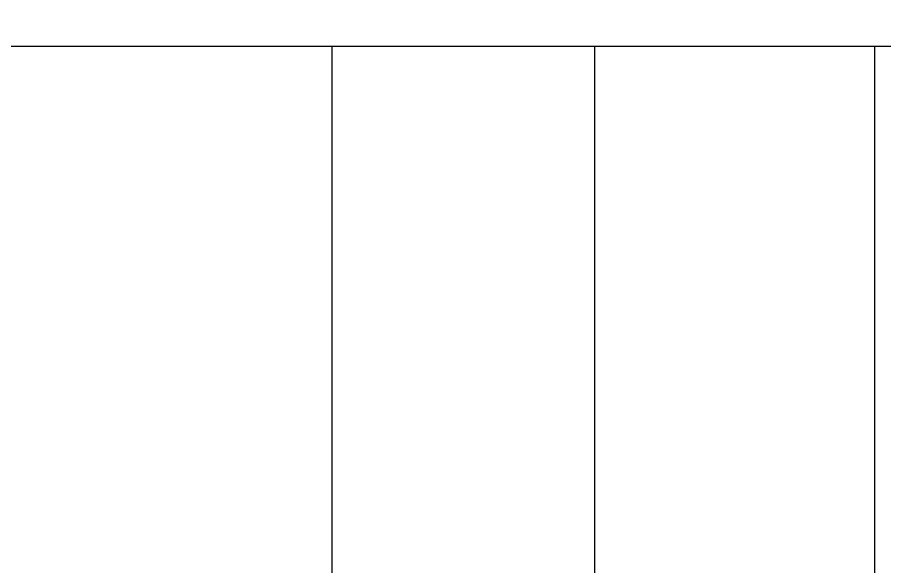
# Model space of a CAD drawing. Header units: metres. Extents: x 0 to 298, y 0 to 162.
# Drawn here: x 209.2705 to 209.6653, y 95.9903 to 96.2403 of the extents above; entities that cross this region are included whole.
import ezdxf

# ---------------------------------------------------------------- set-up
doc = ezdxf.new("R2010")
doc.units = ezdxf.units.M
doc.header["$MEASUREMENT"] = 0
doc.layers.add('BLK_1_FLR_0_BLT_UP_AREA', color=4, linetype='Continuous', lineweight=30)

msp = doc.modelspace()

# ---------------------------------------------------------------- linework, layer by layer
at = {"ltscale": 0.25}
for p, q in [((202.33203, 96.2272), (216.53052, 96.2272)), ((209.41377, 94.4772), (209.41377, 96.2272)), ((209.53345, 94.4772), (209.53345, 96.2272)), ((209.66075, 94.4772), (209.66075, 96.2272))]:
    msp.add_line(p, q, dxfattribs=at)
at = {"layer": 'BLK_1_FLR_0_BLT_UP_AREA', "color": 26}
msp.add_lwpolyline([(173.13408, 88.3122), (183.35038, 88.3122), (183.35038, 96.2272), (216.30099, 96.22712), (216.30098, 91.89747), (225.20115, 91.89755), (225.19992, 107.0472), (173.13408, 107.0472)], close=True, dxfattribs=at)

doc.saveas('drawing.dxf')
